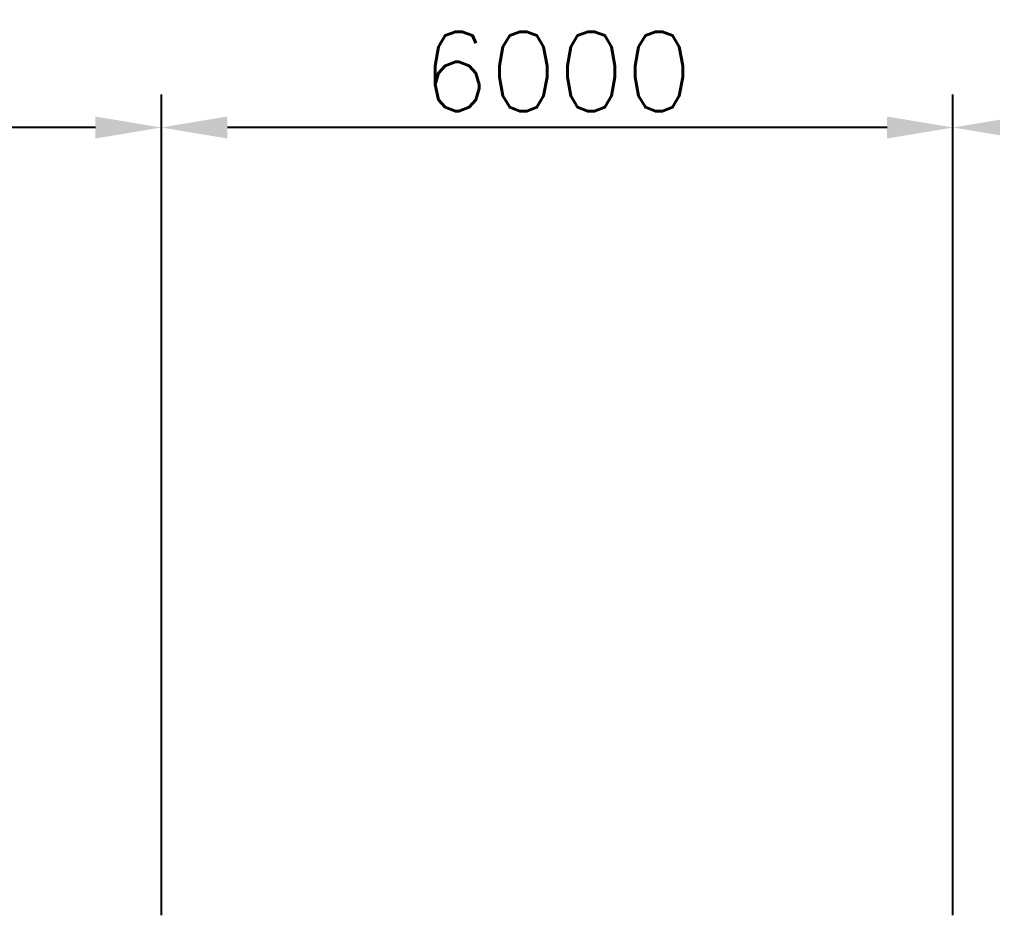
# Model space of a CAD drawing. Extents: x -59767 to 1106559, y -1290 to 1129522.
# Drawn here: x 630961 to 638337, y 618679 to 625591 of the extents above; entities that cross this region are included whole.
import ezdxf

# ---------------------------------------------------------------- set-up
doc = ezdxf.new("R2010")
doc.units = 0
doc.layers.get('Defpoints').update_dxf_attribs({"linetype": 'CONTINUOUS', "lineweight": 9})
doc.layers.add('치수선', color=6, linetype='CONTINUOUS', lineweight=9)
doc.styles.get("Standard").update_dxf_attribs({"font": 'romans.shx', "bigfont": 'whtgtxt.shx'})
doc.dimstyles.new('ISO-25', dxfattribs={"dimscale": 200, "dimtxt": 3, "dimasz": 2.5, "dimexe": 1.25, "dimexo": 0.625, "dimtad": 1, "dimdec": 0, "dimdsep": 46, "dimtxsty": 'Standard', "dimcen": 2.5, "dimadec": 0, "dimazin": 0, "dimtp": 0.1, "dimtm": 0.1, "dimtfac": 0.6, "dimtdec": 0, "dimtmove": 0, "dimatfit": 3, "dimfxl": 1, "dimtvp": 1, "dimtolj": 1, "dimarcsym": 0})

# ---------------------------------------------------------------- blocks, each defined once
blk = doc.blocks.new('*D514')
at = {"layer": 'Defpoints', "color": 0}
for p in [(638037.3, 624771.9), (638037.3, 618679.1), (644037.3, 618679.1)]:
    blk.add_point(p, dxfattribs=at)
at = {"layer": '치수선', "color": 0, "lineweight": -2}
for p, q in [((638037.3, 618804.1), (638037.3, 625021.9)), ((644037.3, 618804.1), (644037.3, 625021.9)), ((643537.3, 624771.9), (638537.3, 624771.9))]:
    blk.add_line(p, q, dxfattribs=at)
at = {"layer": '치수선', "color": 0}
for points in [[(638537.3, 624855.2), (638537.3, 624688.5), (638037.3, 624771.9)], [(643537.3, 624688.5), (643537.3, 624855.2), (644037.3, 624771.9)]]:
    blk.add_solid(points, dxfattribs=at)
at = {"layer": '치수선', "color": 0, "insert": (641037.3, 625196.9), "char_height": 600, "attachment_point": 5}
blk.add_mtext('\\A1;6000', dxfattribs=at)
blk = doc.blocks.new('*D515')
at = {"layer": 'Defpoints', "color": 0}
for p in [(632037.3, 624771.9), (632037.3, 618679.1), (638037.3, 618679.1)]:
    blk.add_point(p, dxfattribs=at)
at = {"layer": '치수선', "color": 0, "lineweight": -2}
for p, q in [((632037.3, 618804.1), (632037.3, 625021.9)), ((638037.3, 618804.1), (638037.3, 625021.9)), ((637537.3, 624771.9), (632537.3, 624771.9))]:
    blk.add_line(p, q, dxfattribs=at)
at = {"layer": '치수선', "color": 0}
for points in [[(632537.3, 624855.2), (632537.3, 624688.5), (632037.3, 624771.9)], [(637537.3, 624688.5), (637537.3, 624855.2), (638037.3, 624771.9)]]:
    blk.add_solid(points, dxfattribs=at)
at = {"layer": '치수선', "color": 0, "insert": (635037.3, 625196.9), "char_height": 600, "attachment_point": 5}
blk.add_mtext('\\A1;6000', dxfattribs=at)
blk = doc.blocks.new('*D516')
at = {"layer": 'Defpoints', "color": 0}
for p in [(626037.3, 624771.9), (626037.3, 618679.1), (632037.3, 618679.1)]:
    blk.add_point(p, dxfattribs=at)
at = {"layer": '치수선', "color": 0, "lineweight": -2}
for p, q in [((626037.3, 618804.1), (626037.3, 625021.9)), ((632037.3, 618804.1), (632037.3, 625021.9)), ((631537.3, 624771.9), (626537.3, 624771.9))]:
    blk.add_line(p, q, dxfattribs=at)
at = {"layer": '치수선', "color": 0}
for points in [[(626537.3, 624855.2), (626537.3, 624688.5), (626037.3, 624771.9)], [(631537.3, 624688.5), (631537.3, 624855.2), (632037.3, 624771.9)]]:
    blk.add_solid(points, dxfattribs=at)
at = {"layer": '치수선', "color": 0, "insert": (629037.3, 625196.9), "char_height": 600, "attachment_point": 5}
blk.add_mtext('\\A1;6000', dxfattribs=at)

msp = doc.modelspace()

# ---------------------------------------------------------------- dimensions: what is measured, and where the dimension line sits
at = {"layer": '치수선'}
for base, p1, p2, picture, middle in [((626037.3, 624771.9), (632037.3, 618679.1), (626037.3, 618679.1), '*D516', (629037.3, 625196.9)), ((632037.3, 624771.9), (638037.3, 618679.1), (632037.3, 618679.1), '*D515', (635037.3, 625196.9)), ((638037.3, 624771.9), (644037.3, 618679.1), (638037.3, 618679.1), '*D514', (641037.3, 625196.9))]:
    dim = msp.add_linear_dim(base=base, p1=p1, p2=p2, dimstyle='ISO-25', dxfattribs=at)
    dim.commit()
    dim.dimension.update_dxf_attribs({"geometry": picture, "text_midpoint": middle})

doc.saveas('drawing.dxf')
